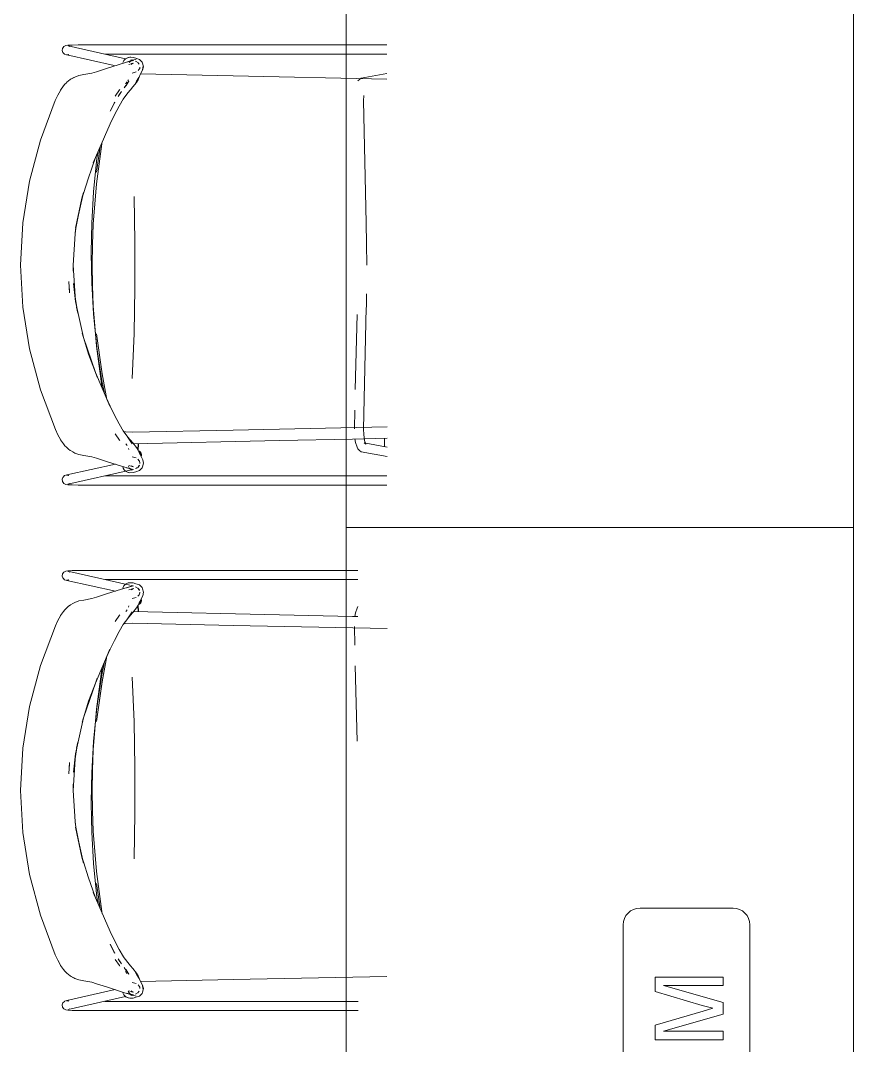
# Model space of a CAD drawing. Header units: millimetres. Extents: x 155927 to 317870, y -36033 to 97293.
# Drawn here: x 202881 to 203866, y 20995 to 22208 of the extents above; entities that cross this region are included whole.
import ezdxf

# ---------------------------------------------------------------- set-up
doc = ezdxf.new("R2010")
doc.units = ezdxf.units.MM
doc.header["$MEASUREMENT"] = 0
doc.layers.add('G-IMPT', color=8, linetype='CONTINUOUS', lineweight=9)
doc.layers.add('I-FURN', color=8, linetype='CONTINUOUS', lineweight=9)

msp = doc.modelspace()

# ---------------------------------------------------------------- linework, layer by layer
at = {"layer": 'G-IMPT'}
for p, q in [((202934.8, 22177.9), (202932.5, 22176.7)), ((202934.8, 22177.9), (202937.3, 22178.3)), ((202937.3, 22178.3), (202942.5, 22178.5)), ((202937.6, 22177.7), (203005.7, 22162.3)), ((202937.6, 22177.7), (202939.7, 22176.6)), ((202942.5, 22178.5), (202949.7, 22178.7)), ((202956, 22178.7), (202949.7, 22178.7)), ((203314.6, 22178.7), (202956, 22178.7)), ((202931, 22174.6), (202930.6, 22171.9)), ((202931.4, 22169.8), (202930.6, 22171.9)), ((202932.5, 22176.7), (202931, 22174.6)), ((202931.4, 22169.8), (202933.2, 22167.9)), ((202933.5, 22167.6), (202933.2, 22167.9)), ((202936, 22166.8), (202933.5, 22167.6)), ((202938.3, 22167.5), (202935.7, 22167.1)), ((202938, 22167.4), (202935.7, 22167.1)), ((202992.2, 22154.2), (202936, 22166.8)), ((202939.7, 22176.6), (202939.5, 22176.8)), ((202981, 22167.9), (203314.6, 22167.9)), ((202983.2, 22150.8), (203004.4, 22157.5)), ((203002.4, 22157.8), (203003.5, 22160.1)), ((203002.4, 22157.8), (203002.4, 22157.7)), ((203003.5, 22160.1), (203003.6, 22160.3)), ((203005.7, 22162.4), (203003.6, 22160.3)), ((203003.9, 22160.5), (203005.7, 22162.4)), ((203003.9, 22160.5), (203005.5, 22162.2)), ((203012.6, 22160.1), (203004.4, 22157.5)), ((203008.9, 22163.9), (203005.5, 22162.2)), ((203005.5, 22162.2), (203008.6, 22163.8)), ((203005.5, 22162.2), (203005.7, 22162.4)), ((203008.9, 22163.9), (203005.7, 22162.4)), ((203014.9, 22160.3), (203006.8, 22158.2)), ((203006.8, 22158.2), (203008.1, 22158.5)), ((203014.9, 22160.3), (203008.1, 22158.5)), ((203008.9, 22163.9), (203008.6, 22163.8)), ((203008.9, 22163.9), (203010.6, 22164.1)), ((203014.8, 22157.1), (203009.4, 22155.5)), ((203011.5, 22159.6), (203009.8, 22157.7)), ((203018.2, 22161.7), (203010.4, 22159.4)), ((203013.5, 22160.9), (203010.4, 22159.4)), ((203011.9, 22164), (203010.6, 22164.1)), ((203013.5, 22160.9), (203011.5, 22159.6)), ((203014.7, 22163.9), (203011.9, 22164)), ((203012, 22160.9), (203013.9, 22160.5)), ((203013.6, 22156.9), (203012.1, 22155.4)), ((203012.1, 22155.4), (203013, 22156.5)), ((203014.8, 22157.1), (203012.4, 22155.9)), ((203013.6, 22156.9), (203012.4, 22155.9)), ((203018.2, 22161.7), (203012.6, 22160.1)), ((203017.9, 22162.9), (203014.7, 22163.9)), ((203019.1, 22158.5), (203017.5, 22159.3)), ((203017.9, 22162.9), (203022.1, 22161.5)), ((203017.9, 22159), (203019.1, 22158.5)), ((203021.7, 22155.9), (203019.7, 22158.2)), ((203025.2, 22158.3), (203022.1, 22161.5)), ((203025.7, 22157), (203025.2, 22158.3)), ((203026.4, 22154.1), (203025.6, 22149.1)), ((203026.9, 22152.8), (203025.7, 22157)), ((203026.4, 22154.1), (203025.9, 22149.5)), ((202950.4, 22142.5), (202945.4, 22140.7)), ((202956.4, 22143.6), (202950.4, 22142.5)), ((202965.6, 22145.2), (202956.4, 22143.6)), ((202965.6, 22145.2), (202971.3, 22146.9)), ((202971.3, 22146.9), (202983.2, 22150.8)), ((203018.3, 22146.7), (203013.5, 22145.4)), ((203021.8, 22149.9), (203020.3, 22148.3)), ((203020.4, 22137.4), (203022.9, 22143.5)), ((203021.8, 22149.9), (203022.3, 22150.9)), ((203022.5, 22152.4), (203022.3, 22150.9)), ((203025.9, 22149.5), (203022.9, 22143.5)), ((203023.4, 22144.5), (203132.8, 22142)), ((203026.9, 22152.8), (203025.6, 22149.1)), ((203132.8, 22142), (203314.6, 22138.3)), ((203314.6, 22144.7), (203284.4, 22139.4)), ((202932.2, 22130.1), (202928.8, 22125.2)), ((202932.2, 22130.1), (202933.9, 22132.2)), ((202935.8, 22134), (202933.9, 22132.2)), ((202935.8, 22134), (202936.3, 22134.5)), ((202938.2, 22136.2), (202936.3, 22134.5)), ((202940.2, 22137.8), (202938.2, 22136.2)), ((202940.2, 22137.8), (202945.4, 22140.7)), ((202944.4, 22140.2), (202940.2, 22137.8)), ((202940.2, 22137.8), (202940.6, 22138)), ((202940.6, 22138), (202943.2, 22139.5)), ((202943.2, 22139.5), (202945.4, 22140.7)), ((202944.4, 22140.2), (202945.4, 22140.7)), ((203006, 22130.8), (203004, 22127.8)), ((203004.3, 22128.3), (203006, 22130.8)), ((203007.5, 22135), (203005.4, 22132.6)), ((203007.6, 22132.7), (203005.9, 22129.9)), ((203006.3, 22130.5), (203005.9, 22129.9)), ((203007.6, 22132.7), (203006.3, 22130.5)), ((203009.3, 22135.9), (203007.3, 22132.1)), ((203007.6, 22132.7), (203007.3, 22132.1)), ((203007.6, 22132.7), (203009.3, 22135.9)), ((203008.4, 22136.2), (203009.1, 22137.4)), ((203018.5, 22134.3), (203014.2, 22128.9)), ((203016.4, 22132), (203021.2, 22140.3)), ((203018.7, 22135.6), (203016.4, 22132)), ((203020.4, 22137.4), (203018.5, 22134.3)), ((203018.7, 22135.6), (203021.2, 22140.3)), ((203280.2, 22136), (203282.3, 22137.9)), ((203282.3, 22137.9), (203284.4, 22139.4)), ((202922.5, 22112.8), (202925.5, 22119.3)), ((202928.6, 22124.9), (202925.5, 22119.3)), ((202928.6, 22124.9), (202928.8, 22125.2)), ((202993.3, 22118.2), (202998.5, 22125.5)), ((203000.7, 22123.5), (202996.8, 22117.6)), ((202996.8, 22117.6), (202998, 22119.6)), ((203000.7, 22123.5), (202998, 22119.6)), ((202998.9, 22126), (202998.5, 22125.5)), ((203008.2, 22121.9), (203002.8, 22114.6)), ((203004.3, 22128.3), (203004, 22127.8)), ((203008.2, 22121.9), (203011.3, 22125.7)), ((203014.2, 22128.9), (203011.3, 22125.7)), ((203287.1, 22112.6), (203287.2, 22119)), ((202905, 22066.1), (202922.5, 22112.8)), ((202992.7, 22110.8), (202987.2, 22100.4)), ((202987.2, 22100.4), (202992.2, 22109.8)), ((202992.7, 22110.8), (202992.2, 22109.8)), ((202992.5, 22096), (202997.9, 22106.4)), ((203003.3, 22115.4), (202997.9, 22106.4)), ((203003.3, 22115.4), (203002.8, 22114.6)), ((203287.1, 22112.6), (203290.3, 21968.3)), ((202987.2, 22085.4), (202992.5, 22096)), ((202987.2, 22085.4), (202967.3, 22039)), ((202905, 22066.1), (202892, 22017.6)), ((202971.3, 22014.3), (202977.6, 22061.6)), ((202975.5, 22058), (202971.4, 22028.3)), ((202975.5, 22058), (202971.4, 22028.3)), ((202977.6, 22061.6), (202978.1, 22064.2)), ((202961.4, 22020.3), (202969.9, 22045.4)), ((202969.9, 22045.4), (202967.3, 22039)), ((202967.7, 22004.8), (202971.8, 22044.5)), ((202973, 22052.1), (202971.8, 22044.5)), ((202961.4, 22020.3), (202956.2, 22004.1)), ((202892, 22017.6), (202883.9, 21968.2)), ((202971.3, 22014.3), (202967.4, 21966.5)), ((202955.8, 22004.2), (202946.5, 21961.7)), ((202953.9, 21997.2), (202946.5, 21961.7)), ((202946.9, 21961.7), (202953.9, 21997.2)), ((202955.8, 22004.2), (202953.9, 21997.2)), ((202953.9, 21997.2), (202956.2, 22004.1)), ((202967.7, 22004.8), (202965.6, 21967.7)), ((203015.6, 21999.3), (203016.6, 21945.4)), ((202881.3, 21918.3), (202883.9, 21968.2)), ((202945.8, 21955.3), (202946.9, 21961.7)), ((202946, 21955.3), (202946.4, 21960.6)), ((202965.3, 21951.4), (202965.6, 21967.7)), ((202967.4, 21966.5), (202966.5, 21942.4)), ((203290.3, 21968.3), (203290.7, 21943.4)), ((202946, 21955.3), (202943.6, 21918.3)), ((202945.8, 21955.3), (202946.2, 21958.8)), ((202965.3, 21951.4), (202964.9, 21932.6)), ((202966.1, 21918.3), (202966.5, 21942.4)), ((203016.6, 21891.3), (203016.6, 21945.4)), ((203290.7, 21943.4), (203290.9, 21918.3)), ((202965.3, 21913.7), (202964.9, 21932.6)), ((202881.3, 21918.3), (202883.9, 21868.4)), ((202943.5, 21918.3), (202945.8, 21881.4)), ((202943.5, 21918.3), (202943.7, 21910.9)), ((202943.6, 21918.3), (202943.7, 21910.9)), ((202965.6, 21897.4), (202965.3, 21913.7)), ((202966.5, 21894.2), (202966.1, 21918.3)), ((202939.3, 21885.2), (202938.6, 21898.8)), ((202938.8, 21895.4), (202939.3, 21885.2)), ((202946.5, 21875), (202944.2, 21896.6)), ((202944.2, 21896.6), (202945.3, 21886.3)), ((202967.7, 21860.4), (202965.6, 21897.4)), ((202967.4, 21870.2), (202966.5, 21894.2)), ((203016.6, 21891.3), (203015.6, 21837.4)), ((202945.8, 21881.4), (202945.3, 21886.3)), ((202946.5, 21875), (202945.3, 21886.3)), ((202946.9, 21875.3), (202945.3, 21886.3)), ((202946.5, 21875), (202955.8, 21832.4)), ((202949, 21861.2), (202946.9, 21875.3)), ((203290.4, 21868.4), (203290.6, 21884.2)), ((202892, 21819), (202883.9, 21868.4)), ((202949, 21861.2), (202947.7, 21868.3)), ((202967.4, 21870.2), (202971.3, 21822.4)), ((203286.9, 21724.3), (203290.3, 21868.2)), ((203287.1, 21724.1), (203290.3, 21868.2)), ((202971.8, 21820.6), (202967.7, 21860.4)), ((203277.2, 21770.9), (203279.3, 21859.8)), ((202955.8, 21832.4), (202954.4, 21837.7)), ((202954.4, 21837.7), (202956, 21832.5)), ((202969.9, 21791.3), (202955.8, 21832.4)), ((202955.8, 21832.4), (202961.9, 21812.8)), ((202961.9, 21812.8), (202956, 21832.5)), ((202977.9, 21789.6), (202971.4, 21836.8)), ((202971.4, 21836.8), (202977.9, 21789.5)), ((203013.5, 21784.2), (203015.6, 21837.4)), ((202892, 21819), (202905, 21770.6)), ((202971.3, 21822.4), (202977.6, 21775.1)), ((202977.7, 21781.4), (202971.8, 21820.6)), ((202969.9, 21791.3), (202961.9, 21812.8)), ((202970, 21791.3), (202961.9, 21812.8)), ((202972.1, 21785.5), (202969.9, 21791.3)), ((202969.9, 21791.3), (202987.1, 21751.3)), ((202972.1, 21785.5), (202970, 21791.3)), ((202977.9, 21789.6), (202983.6, 21759.4)), ((202983.6, 21759.4), (202977.9, 21789.5)), ((202977.7, 21781.4), (202980.7, 21766.3)), ((202905, 21770.6), (202922.6, 21723.7)), ((202977.6, 21775.1), (202978.2, 21771.9)), ((202983.1, 21760.7), (202987.1, 21751.3)), ((202983.1, 21760.7), (202987.2, 21751.3)), ((202992.5, 21740.7), (202987.2, 21751.3)), ((203276.2, 21724.4), (203276.7, 21746.6)), ((202992.5, 21740.7), (202997.9, 21730.3)), ((202997.9, 21730.3), (203003.3, 21721.3)), ((202922.6, 21723.7), (202925.5, 21717.4)), ((202925.5, 21717.4), (202928.6, 21711.8)), ((202998.5, 21711.1), (202993.3, 21718.4)), ((203002.7, 21721.5), (203005.6, 21720.9)), ((203008.2, 21714.7), (203002.8, 21722.1)), ((203002.8, 21722.1), (203003.3, 21721.3)), ((203005.6, 21720.9), (203014, 21720.4)), ((203014, 21720.4), (203132.8, 21723.1)), ((203314.9, 21726.8), (203132.8, 21723.1)), ((203287.1, 21724.1), (203287.2, 21717.7)), ((203287.2, 21717.7), (203288.1, 21710.8)), ((202928.8, 21711.5), (202928.6, 21711.8)), ((202928.8, 21711.5), (202932.2, 21706.6)), ((202932.2, 21706.6), (202933.9, 21704.5)), ((202998.9, 21710.6), (202998.5, 21711.1)), ((203005.9, 21706.7), (203006.3, 21706.2)), ((203007.3, 21704.6), (203006.3, 21706.2)), ((203013.3, 21706.9), (203007.7, 21715.2)), ((203011.3, 21711), (203007.7, 21715.2)), ((203013.3, 21706.9), (203008.2, 21714.7)), ((203011.3, 21711), (203014.2, 21707.8)), ((203018.5, 21702.3), (203014.2, 21707.8)), ((203014.5, 21706.8), (203187.5, 21710.6)), ((203020.2, 21699.6), (203020.6, 21706.9)), ((203020.2, 21699.6), (203020.5, 21705.9)), ((203020.9, 21706.9), (203020.6, 21698.9)), ((203274, 21712.4), (203187.5, 21710.6)), ((203314.9, 21713.3), (203274, 21712.4)), ((203276.9, 21712.5), (203277.4, 21708.4)), ((203277.4, 21708.4), (203279.3, 21702.8)), ((203287.6, 21707.8), (203289.5, 21706.8)), ((203287.6, 21707.8), (203314.9, 21703)), ((203288.1, 21710.8), (203289.6, 21706.2)), ((203289.5, 21706.8), (203288.2, 21708.1)), ((203289.6, 21706.2), (203288.2, 21708.1)), ((203312, 21703.5), (203312, 21713.6)), ((202935.8, 21702.7), (202933.9, 21704.5)), ((202938.2, 21700.4), (202935.8, 21702.7)), ((202940.2, 21698.9), (202938.2, 21700.4)), ((202940.2, 21698.9), (202940.6, 21698.7)), ((202940.6, 21698.7), (202943.2, 21697.1)), ((202945.4, 21695.9), (202943.2, 21697.1)), ((202945.4, 21695.9), (202950.4, 21694.1)), ((202956.4, 21693), (202950.4, 21694.1)), ((202956.4, 21693), (202965.6, 21691.4)), ((203009, 21701.4), (203009.6, 21700)), ((203020.4, 21699.2), (203018.5, 21702.3)), ((203020.4, 21699.2), (203022.6, 21694.4)), ((203026, 21688), (203021.6, 21696.4)), ((203022.6, 21694.4), (203021.6, 21696.4)), ((203279.3, 21702.8), (203280.2, 21700.7)), ((203282.3, 21698.8), (203280.2, 21700.7)), ((203284.3, 21697.3), (203282.3, 21698.8)), ((203284.3, 21697.3), (203314.9, 21691.9)), ((202936, 21669.9), (202993.5, 21682.7)), ((202965.6, 21691.4), (202971.3, 21689.7)), ((202983.2, 21685.9), (202971.3, 21689.7)), ((202995.7, 21682), (202983.2, 21685.9)), ((203007.5, 21678.2), (202995.7, 21682)), ((203014.9, 21679.6), (203009.4, 21681.1)), ((203012.5, 21680.8), (203013.6, 21679.8)), ((203012.5, 21680.8), (203013.1, 21680.1)), ((203014.9, 21679.6), (203012.8, 21680.5)), ((203013.6, 21679.8), (203012.8, 21680.5)), ((203018.2, 21690), (203013.5, 21691.3)), ((203021.9, 21681.1), (203019.7, 21678.5)), ((203021.8, 21686.8), (203020.2, 21688.6)), ((203020.9, 21680.1), (203022.1, 21681.7)), ((203020.9, 21680.1), (203021.3, 21680.6)), ((203022.1, 21681.7), (203021.3, 21680.6)), ((203021.8, 21686.8), (203022.1, 21686.2)), ((203022.1, 21686.2), (203022.5, 21684.2)), ((203022.6, 21683.6), (203022.5, 21684.2)), ((203025.7, 21679.7), (203026.9, 21683.9)), ((203026, 21688), (203026.9, 21683.9)), ((202931.7, 21667.2), (202933.5, 21669.1)), ((202933.5, 21669.1), (202933.2, 21668.8)), ((202936, 21669.9), (202933.5, 21669.1)), ((202938.3, 21669.1), (202935.7, 21669.6)), ((202938, 21669.3), (202935.7, 21669.6)), ((203011, 21675.6), (202937.5, 21659)), ((203314.6, 21668.8), (202981, 21668.8)), ((203002.4, 21678.8), (203002.4, 21678.9)), ((203003.5, 21676.6), (203002.4, 21678.9)), ((203002.4, 21678.9), (203003.6, 21676.4)), ((203002.4, 21678.8), (203003.6, 21676.4)), ((203003.5, 21676.6), (203003.6, 21676.4)), ((203005.5, 21674.5), (203003.6, 21676.4)), ((203005.5, 21674.5), (203005.7, 21674.3)), ((203008.6, 21672.9), (203005.7, 21674.3)), ((203012.6, 21676.6), (203006.8, 21678.4)), ((203014.9, 21676.4), (203006.8, 21678.4)), ((203007.5, 21678.2), (203014.9, 21676.4)), ((203008.9, 21672.8), (203008.6, 21672.9)), ((203008.9, 21672.8), (203010.6, 21672.5)), ((203009, 21680.4), (203009.8, 21678.9)), ((203010.4, 21677.3), (203012.6, 21676.6)), ((203010.4, 21677.3), (203013.5, 21675.8)), ((203014.7, 21672.8), (203010.6, 21672.5)), ((203011.5, 21677.1), (203011, 21677.6)), ((203011.5, 21677.1), (203013.5, 21675.8)), ((203013.9, 21676.2), (203012, 21675.8)), ((203014.7, 21672.8), (203017.9, 21673.8)), ((203017.5, 21677.4), (203019.1, 21678.2)), ((203017.9, 21677.7), (203019.1, 21678.2)), ((203022.1, 21675.1), (203017.9, 21673.8)), ((203022.1, 21675.1), (203025.2, 21678.4)), ((203025.2, 21678.4), (203025.7, 21679.7)), ((202930.6, 21664.8), (202931.4, 21666.9)), ((202930.6, 21664.8), (202931, 21662.1)), ((202932.5, 21660), (202931, 21662.1)), ((202931.7, 21667.2), (202931.4, 21666.9)), ((202934.8, 21658.8), (202932.5, 21660)), ((202937.3, 21658.4), (202934.8, 21658.8)), ((202942.5, 21658.1), (202937.3, 21658.4)), ((202937.5, 21659), (202939.7, 21660)), ((202939.5, 21659.8), (202939.7, 21660)), ((202949.7, 21658), (202942.5, 21658.1)), ((202949.7, 21658), (202956, 21657.9)), ((203314.6, 21657.9), (202956, 21657.9)), ((202930.6, 21550.3), (202931, 21553)), ((202930.6, 21550.3), (202931.4, 21548.2)), ((202932.5, 21555.1), (202931, 21553)), ((202931.7, 21547.8), (202931.4, 21548.2)), ((202931.7, 21547.8), (202933.5, 21546)), ((202934.8, 21556.3), (202932.5, 21555.1)), ((202937.3, 21556.6), (202934.8, 21556.3)), ((202942.5, 21556.9), (202937.3, 21556.6)), ((203010.5, 21539.6), (202937.5, 21556)), ((202937.5, 21556), (202939.7, 21555)), ((202939.5, 21555.2), (202939.7, 21555)), ((202949.7, 21557.1), (202942.5, 21556.9)), ((202949.7, 21557.1), (202956, 21557.1)), ((203280.3, 21557.1), (202956, 21557.1)), ((202933.5, 21546), (202933.2, 21546.3)), ((202936, 21545.2), (202933.5, 21546)), ((202938.3, 21545.9), (202935.7, 21545.5)), ((202938, 21545.8), (202935.7, 21545.5)), ((202936, 21545.2), (202993.5, 21532.3)), ((203280.3, 21546.3), (202981, 21546.3)), ((203007.5, 21536.9), (202995.7, 21533.1)), ((203002.4, 21536.2), (203003.6, 21538.7)), ((203002.4, 21536.1), (203003.6, 21538.7)), ((203003.5, 21538.5), (203002.4, 21536.1)), ((203002.4, 21536.2), (203002.4, 21536.1)), ((203003.5, 21538.5), (203003.6, 21538.7)), ((203005.5, 21540.6), (203003.6, 21538.7)), ((203005.5, 21540.6), (203005.7, 21540.7)), ((203008.6, 21542.2), (203005.7, 21540.7)), ((203014.9, 21538.7), (203006.8, 21536.6)), ((203012.6, 21538.5), (203006.8, 21536.6)), ((203007.5, 21536.9), (203014.9, 21538.7)), ((203008.9, 21542.2), (203008.6, 21542.2)), ((203008.9, 21542.2), (203010.6, 21542.5)), ((203014.9, 21535.5), (203009.4, 21533.9)), ((203010.4, 21537.7), (203013.5, 21539.3)), ((203010.4, 21537.7), (203012.6, 21538.5)), ((203014.7, 21542.3), (203010.6, 21542.5)), ((203011.5, 21537.9), (203013.5, 21539.3)), ((203013.9, 21538.9), (203012, 21539.3)), ((203012.5, 21534.2), (203013.6, 21535.2)), ((203012.5, 21534.2), (203013.1, 21534.9)), ((203014.9, 21535.5), (203012.8, 21534.5)), ((203013.6, 21535.2), (203012.8, 21534.5)), ((203014.7, 21542.3), (203017.9, 21541.3)), ((203017.5, 21537.7), (203019.1, 21536.9)), ((203022.1, 21539.9), (203017.9, 21541.3)), ((203017.9, 21537.3), (203019.1, 21536.9)), ((203021.9, 21533.9), (203019.7, 21536.6)), ((203020.9, 21535), (203022.1, 21533.3)), ((203020.9, 21535), (203021.3, 21534.4)), ((203022.1, 21539.9), (203025.2, 21536.7)), ((203025.2, 21536.7), (203025.7, 21535.4)), ((203025.7, 21535.4), (203026.9, 21531.1)), ((202956.4, 21522), (202965.6, 21523.6)), ((202965.6, 21523.6), (202971.3, 21525.3)), ((202983.2, 21529.2), (202971.3, 21525.3)), ((202995.7, 21533.1), (202983.2, 21529.2)), ((203018.2, 21525), (203013.5, 21523.7)), ((203021.8, 21528.3), (203020.2, 21526.5)), ((203022.1, 21533.3), (203021.3, 21534.4)), ((203026, 21527.1), (203021.6, 21518.6)), ((203021.8, 21528.3), (203022.1, 21528.9)), ((203022.1, 21528.9), (203022.5, 21530.8)), ((203022.6, 21531.4), (203022.5, 21530.8)), ((203026, 21527.1), (203026.9, 21531.1)), ((202935.8, 21512.4), (202933.9, 21510.5)), ((202938.2, 21514.6), (202935.8, 21512.4)), ((202940.2, 21516.1), (202938.2, 21514.6)), ((202940.2, 21516.1), (202940.6, 21516.4)), ((202940.6, 21516.4), (202943.2, 21517.9)), ((202945.4, 21519.1), (202943.2, 21517.9)), ((202945.4, 21519.1), (202950.4, 21520.9)), ((202956.4, 21522), (202950.4, 21520.9)), ((203009, 21513.7), (203009.6, 21515.1)), ((203018.5, 21512.7), (203014.2, 21507.3)), ((203020.4, 21515.8), (203018.5, 21512.7)), ((203020.2, 21515.4), (203020.5, 21508.1)), ((203020.2, 21515.4), (203020.6, 21508.1)), ((203020.4, 21515.8), (203022.6, 21520.6)), ((203020.9, 21508.1), (203020.6, 21516.2)), ((203022.6, 21520.6), (203021.6, 21518.6)), ((203277.4, 21506.7), (203279.3, 21512.2)), ((203279.3, 21512.2), (203280.2, 21514.4)), ((202925.5, 21497.7), (202928.6, 21503.3)), ((202928.8, 21503.6), (202928.6, 21503.3)), ((202928.8, 21503.6), (202932.2, 21508.5)), ((202932.2, 21508.5), (202933.9, 21510.5)), ((202998.5, 21503.9), (202993.3, 21496.6)), ((202998.9, 21504.4), (202998.5, 21503.9)), ((203008.2, 21500.3), (203002.8, 21493)), ((203005.9, 21508.3), (203006.3, 21508.9)), ((203007.3, 21510.5), (203006.3, 21508.9)), ((203013.3, 21508.1), (203007.7, 21499.9)), ((203011.3, 21504.1), (203007.7, 21499.9)), ((203013.3, 21508.1), (203008.2, 21500.3)), ((203011.3, 21504.1), (203014.2, 21507.3)), ((203014.5, 21508.3), (203187.5, 21504.5)), ((203274, 21502.6), (203187.5, 21504.5)), ((203280.3, 21502.5), (203274, 21502.6)), ((203276.9, 21502.5), (203277.4, 21506.7)), ((202905, 21444.4), (202922.6, 21491.3)), ((202922.6, 21491.3), (202925.5, 21497.7)), ((202997.9, 21484.8), (203003.3, 21493.7)), ((203002.7, 21493.5), (203005.6, 21494.2)), ((203002.8, 21493), (203003.3, 21493.7)), ((203005.6, 21494.2), (203014, 21494.6)), ((203014, 21494.6), (203132.8, 21491.9)), ((203314.9, 21488.3), (203132.8, 21491.9)), ((203276.2, 21490.6), (203276.7, 21468.5)), ((202992.5, 21474.3), (202987.2, 21463.7)), ((202992.5, 21474.3), (202997.9, 21484.8)), ((202969.9, 21423.8), (202987.1, 21463.8)), ((202983.1, 21454.4), (202987.1, 21463.8)), ((202983.1, 21454.4), (202987.2, 21463.7)), ((202977.9, 21425.4), (202983.6, 21455.7)), ((202983.6, 21455.7), (202977.9, 21425.5)), ((202892, 21396), (202905, 21444.4)), ((202971.3, 21392.7), (202977.6, 21440)), ((202977.6, 21440), (202978.2, 21443.1)), ((202977.7, 21433.6), (202980.7, 21448.7)), ((203277.2, 21444.1), (203279.3, 21355.2)), ((202972.1, 21429.5), (202969.9, 21423.8)), ((202972.1, 21429.5), (202970, 21423.8)), ((202977.7, 21433.6), (202971.8, 21394.5)), ((203013.5, 21430.9), (203015.6, 21377.7)), ((202969.9, 21423.8), (202955.8, 21382.6)), ((202969.9, 21423.8), (202961.9, 21402.3)), ((202970, 21423.8), (202961.9, 21402.3)), ((202971.4, 21378.3), (202977.9, 21425.5)), ((202977.9, 21425.4), (202971.4, 21378.3)), ((202955.8, 21382.6), (202961.9, 21402.3)), ((202961.9, 21402.3), (202956, 21382.6)), ((202892, 21396), (202883.9, 21346.6)), ((202967.4, 21344.8), (202971.3, 21392.7)), ((202971.8, 21394.5), (202967.7, 21354.7)), ((202946.5, 21340.1), (202955.8, 21382.6)), ((202955.8, 21382.6), (202954.4, 21377.4)), ((202954.4, 21377.4), (202956, 21382.6)), ((203016.6, 21323.7), (203015.6, 21377.7)), ((202949, 21353.9), (202946.9, 21339.8)), ((202949, 21353.9), (202947.7, 21346.7)), ((202967.7, 21354.7), (202965.6, 21317.6)), ((202881.3, 21296.7), (202883.9, 21346.6)), ((202967.4, 21344.8), (202966.5, 21320.8)), ((202939.3, 21329.8), (202938.6, 21316.2)), ((202938.8, 21320.2), (202939.3, 21329.8)), ((202943.5, 21296.7), (202945.8, 21333.7)), ((202946.5, 21340.1), (202944.2, 21318.5)), ((202944.2, 21318.5), (202945.3, 21328.8)), ((202946.5, 21340.1), (202945.3, 21328.8)), ((202946.9, 21339.8), (202945.3, 21328.8)), ((202945.8, 21333.7), (202945.3, 21328.8)), ((202965.6, 21317.6), (202965.3, 21301.3)), ((202966.5, 21320.8), (202966.1, 21296.7)), ((203016.6, 21323.7), (203016.6, 21269.7)), ((202881.3, 21296.7), (202883.9, 21246.8)), ((202943.5, 21296.7), (202943.7, 21304.2)), ((202943.6, 21296.7), (202943.7, 21304.2)), ((202946, 21259.8), (202943.6, 21296.7)), ((202965.3, 21301.3), (202964.9, 21282.5)), ((202966.1, 21296.7), (202966.5, 21272.6)), ((202965.3, 21263.6), (202964.9, 21282.5)), ((202967.4, 21248.6), (202966.5, 21272.6)), ((203015.6, 21215.8), (203016.6, 21269.7)), ((202945.8, 21259.8), (202946.9, 21253.4)), ((202945.8, 21259.8), (202946.2, 21256.3)), ((202946, 21259.8), (202946.3, 21255.6)), ((202965.3, 21263.6), (202965.6, 21247.4)), ((202892, 21197.4), (202883.9, 21246.8)), ((202955.8, 21210.8), (202946.5, 21253.3)), ((202953.9, 21217.9), (202946.5, 21253.3)), ((202946.9, 21253.4), (202953.9, 21217.9)), ((202967.7, 21210.3), (202965.6, 21247.4)), ((202971.3, 21200.8), (202967.4, 21248.6)), ((202955.8, 21210.8), (202953.9, 21217.9)), ((202953.9, 21217.9), (202956.2, 21210.9)), ((202961.4, 21194.7), (202956.2, 21210.9)), ((202967.7, 21210.3), (202971.8, 21170.5)), ((202905, 21149), (202892, 21197.4)), ((202971.3, 21200.8), (202977.6, 21153.5)), ((202961.4, 21194.7), (202969.9, 21169.7)), ((202975.5, 21157.1), (202971.4, 21186.7)), ((202975.5, 21157.1), (202971.4, 21186.7)), ((202969.9, 21169.7), (202967.3, 21176.1)), ((202987.2, 21129.7), (202967.3, 21176.1)), ((202973, 21162.9), (202971.8, 21170.5)), ((202905, 21149), (202922.5, 21102.2)), ((202977.6, 21153.5), (202978.1, 21150.9)), ((202987.2, 21129.7), (202992.5, 21119.1)), ((202992.7, 21104.3), (202987.2, 21114.7)), ((202987.2, 21114.7), (202992.2, 21105.2)), ((202992.5, 21119.1), (202997.9, 21108.7)), ((202922.5, 21102.2), (202925.5, 21095.8)), ((202992.7, 21104.3), (202992.2, 21105.2)), ((203003.3, 21099.7), (202997.9, 21108.7)), ((203008.2, 21093.1), (203002.8, 21100.4)), ((203003.3, 21099.7), (203002.8, 21100.4)), ((202928.6, 21090.1), (202925.5, 21095.8)), ((202928.6, 21090.1), (202928.8, 21089.8)), ((202932.2, 21085), (202928.8, 21089.8)), ((202993.3, 21096.8), (202998.5, 21089.5)), ((203000.7, 21091.5), (202996.8, 21097.5)), ((202996.8, 21097.5), (202998, 21095.5)), ((203000.7, 21091.5), (202998, 21095.5)), ((202998.9, 21089), (202998.5, 21089.5)), ((203004.3, 21086.7), (203004, 21087.3)), ((203006, 21084.2), (203004, 21087.3)), ((203004.3, 21086.7), (203006, 21084.2)), ((203008.2, 21093.1), (203011.3, 21089.4)), ((203014.2, 21086.2), (203011.3, 21089.4)), ((202932.2, 21085), (202933.9, 21082.9)), ((202935.8, 21081), (202933.9, 21082.9)), ((202935.8, 21081), (202936.3, 21080.6)), ((202938.2, 21078.8), (202936.3, 21080.6)), ((202940.2, 21077.3), (202938.2, 21078.8)), ((202944.4, 21074.9), (202940.2, 21077.3)), ((202940.2, 21077.3), (202940.6, 21077.1)), ((202940.2, 21077.3), (202945.4, 21074.3)), ((202940.6, 21077.1), (202943.2, 21075.5)), ((202943.2, 21075.5), (202945.4, 21074.3)), ((202944.4, 21074.9), (202945.4, 21074.3)), ((202950.4, 21072.5), (202945.4, 21074.3)), ((203007.5, 21080), (203005.4, 21082.5)), ((203007.6, 21082.4), (203005.9, 21085.1)), ((203006.3, 21084.6), (203005.9, 21085.1)), ((203007.6, 21082.4), (203006.3, 21084.6)), ((203007.6, 21082.4), (203007.3, 21083)), ((203009.3, 21079.2), (203007.3, 21083)), ((203007.6, 21082.4), (203009.3, 21079.2)), ((203018.5, 21080.7), (203014.2, 21086.2)), ((203018.7, 21079.5), (203016.4, 21083.1)), ((203016.4, 21083.1), (203021.2, 21074.8)), ((203020.4, 21077.6), (203018.5, 21080.7)), ((203018.7, 21079.5), (203021.2, 21074.8)), ((203020.4, 21077.6), (203022.9, 21071.5)), ((203132.8, 21073), (203314.6, 21076.7)), ((202956.4, 21071.4), (202950.4, 21072.5)), ((202965.6, 21069.8), (202956.4, 21071.4)), ((202965.6, 21069.8), (202971.3, 21068.1)), ((202971.3, 21068.1), (202983.2, 21064.3)), ((202983.2, 21064.3), (203004.4, 21057.5)), ((203018.3, 21068.4), (203013.5, 21069.7)), ((203021.8, 21065.2), (203020.3, 21066.8)), ((203021.8, 21065.2), (203022.3, 21064.2)), ((203022.5, 21062.6), (203022.3, 21064.2)), ((203025.9, 21065.5), (203022.9, 21071.5)), ((203023.4, 21070.6), (203132.8, 21073)), ((203026.9, 21062.3), (203025.6, 21066)), ((203026.4, 21060.9), (203025.6, 21066)), ((203026.9, 21062.3), (203025.7, 21058.1)), ((203026.4, 21060.9), (203025.9, 21065.5)), ((202993.3, 21061.1), (202936, 21048.2)), ((202937.6, 21037.4), (203005.7, 21052.8)), ((203002.4, 21057.2), (203002.4, 21057.3)), ((203002.4, 21057.2), (203003.5, 21055)), ((203003.5, 21055), (203003.6, 21054.8)), ((203005.7, 21052.7), (203003.6, 21054.8)), ((203003.9, 21054.5), (203005.5, 21052.9)), ((203003.9, 21054.5), (203005.7, 21052.7)), ((203012.6, 21054.9), (203004.4, 21057.5)), ((203008.9, 21051.2), (203005.5, 21052.9)), ((203005.5, 21052.9), (203008.6, 21051.3)), ((203005.5, 21052.9), (203005.7, 21052.7)), ((203008.9, 21051.2), (203005.7, 21052.7)), ((203014.9, 21054.8), (203006.8, 21056.9)), ((203006.8, 21056.9), (203008.1, 21056.5)), ((203014.9, 21054.8), (203008.1, 21056.5)), ((203008.9, 21051.2), (203008.6, 21051.3)), ((203008.8, 21059.2), (203009.8, 21057.3)), ((203008.9, 21051.2), (203010.6, 21050.9)), ((203014.8, 21058), (203009.4, 21059.5)), ((203011.5, 21055.5), (203009.8, 21057.3)), ((203013.5, 21054.2), (203010.4, 21055.7)), ((203018.2, 21053.3), (203010.4, 21055.7)), ((203011.9, 21051), (203010.6, 21050.9)), ((203013.5, 21054.2), (203011.5, 21055.5)), ((203014.7, 21051.1), (203011.9, 21051)), ((203012, 21054.2), (203013.9, 21054.6)), ((203013.6, 21058.2), (203012.1, 21059.6)), ((203012.1, 21059.6), (203013, 21058.6)), ((203013.6, 21058.2), (203012.4, 21059.2)), ((203014.8, 21058), (203012.4, 21059.2)), ((203018.2, 21053.3), (203012.6, 21054.9)), ((203017.9, 21052.1), (203014.7, 21051.1)), ((203019.1, 21056.6), (203017.5, 21055.8)), ((203017.9, 21056.1), (203019.1, 21056.6)), ((203017.9, 21052.1), (203022.1, 21053.5)), ((203021.7, 21059.1), (203019.7, 21056.8)), ((203025.2, 21056.7), (203022.1, 21053.5)), ((203025.7, 21058.1), (203025.2, 21056.7)), ((202931.4, 21045.3), (202930.6, 21043.1)), ((202931, 21040.5), (202930.6, 21043.1)), ((202932.5, 21038.3), (202931, 21040.5)), ((202931.4, 21045.3), (202933.2, 21047.1)), ((202934.8, 21037.1), (202932.5, 21038.3)), ((202933.5, 21047.4), (202933.2, 21047.1)), ((202936, 21048.2), (202933.5, 21047.4)), ((202938.3, 21047.5), (202935.7, 21048)), ((202938, 21047.7), (202935.7, 21048)), ((202937.6, 21037.4), (202939.7, 21038.4)), ((202939.7, 21038.4), (202939.5, 21038.2)), ((202981, 21047.2), (203280.6, 21047.2)), ((202934.8, 21037.1), (202937.3, 21036.8)), ((202937.3, 21036.8), (202942.5, 21036.5)), ((202942.5, 21036.5), (202949.7, 21036.4)), ((202956, 21036.3), (202949.7, 21036.4)), ((203280.6, 21036.3), (202956, 21036.3))]:
    msp.add_line(p, q, dxfattribs=at)
at = {"layer": 'I-FURN'}
for p, q in [((203266.5, 22807.5), (203266.5, 21607.7)), ((203866.5, 21607.7), (203866.5, 22807.5)), ((203021.9, 21698.1), (203020.7, 21698.3)), ((203021.9, 21698.1), (203021.6, 21696.7)), ((203021.9, 21698.1), (203021.7, 21696.4)), ((203021.9, 21698.1), (203022.9, 21697.3)), ((203021.9, 21698.1), (203022.6, 21694.3)), ((203021.9, 21698.1), (203024.5, 21693.1)), ((203021.9, 21698.1), (203022.1, 21695.5)), ((203021.9, 21698.1), (203021.9, 21696.1)), ((203022.9, 21697.3), (203023.6, 21696.4)), ((203024.5, 21693.1), (203022.9, 21697.3)), ((203024.1, 21695.4), (203023.6, 21696.4)), ((203024.5, 21693.1), (203023.6, 21696.4)), ((203023.9, 21691.5), (203024.5, 21693.1)), ((203024.4, 21694.2), (203024.1, 21695.4)), ((203024.5, 21693.1), (203024.1, 21695.4)), ((203024.5, 21693.1), (203024.4, 21694.2)), ((203866.5, 21607.7), (203266.5, 21607.7)), ((203266.5, 21607.7), (203266.5, 20407.6)), ((203866.5, 20407.6), (203866.5, 21607.7)), ((203023.9, 21523.5), (203024.5, 21522)), ((203021.9, 21516.9), (203020.7, 21516.7)), ((203021.9, 21516.9), (203021.6, 21518.4)), ((203021.9, 21516.9), (203021.7, 21518.6)), ((203021.9, 21516.9), (203024.5, 21522)), ((203021.9, 21516.9), (203022.6, 21520.7)), ((203021.9, 21516.9), (203022.1, 21519.5)), ((203021.9, 21516.9), (203021.9, 21519)), ((203021.9, 21516.9), (203022.9, 21517.7)), ((203024.5, 21522), (203022.9, 21517.7)), ((203022.9, 21517.7), (203023.6, 21518.6)), ((203024.5, 21522), (203023.6, 21518.6)), ((203024.1, 21519.7), (203023.6, 21518.6)), ((203024.5, 21522), (203024.1, 21519.7)), ((203024.4, 21520.8), (203024.1, 21519.7)), ((203024.5, 21522), (203024.4, 21520.8)), ((203724, 21157.6), (203614, 21157.6)), ((203594, 21137.6), (203594, 20877.6)), ((203744, 20877.6), (203744, 21137.6)), ((203712.2, 21076), (203631.8, 21076)), ((203631.8, 21076), (203631.8, 21058.7)), ((203712.2, 21065.9), (203712.2, 21076)), ((203712.2, 21045.8), (203641.9, 21065.9)), ((203641.9, 21065.9), (203712.2, 21065.9)), ((203631.8, 21058.7), (203687.5, 21042.5)), ((203687.5, 21042.5), (203700.3, 21039)), ((203700.3, 21039), (203688.5, 21035.6)), ((203712.2, 21032.1), (203712.2, 21045.8)), ((203688.5, 21035.6), (203631.8, 21019.2)), ((203641.9, 21012), (203712.2, 21032.1)), ((203631.8, 21019.2), (203631.8, 21001.9)), ((203631.8, 21001.9), (203712.2, 21001.9)), ((203712.2, 21012), (203641.9, 21012)), ((203712.2, 21001.9), (203712.2, 21012))]:
    msp.add_line(p, q, dxfattribs=at)
for centre, start, end in [((203614, 21137.6), 90, 180), ((203724, 21137.6), 0, 90)]:
    msp.add_arc(centre, 20, start, end, dxfattribs=at)

doc.saveas('drawing.dxf')
